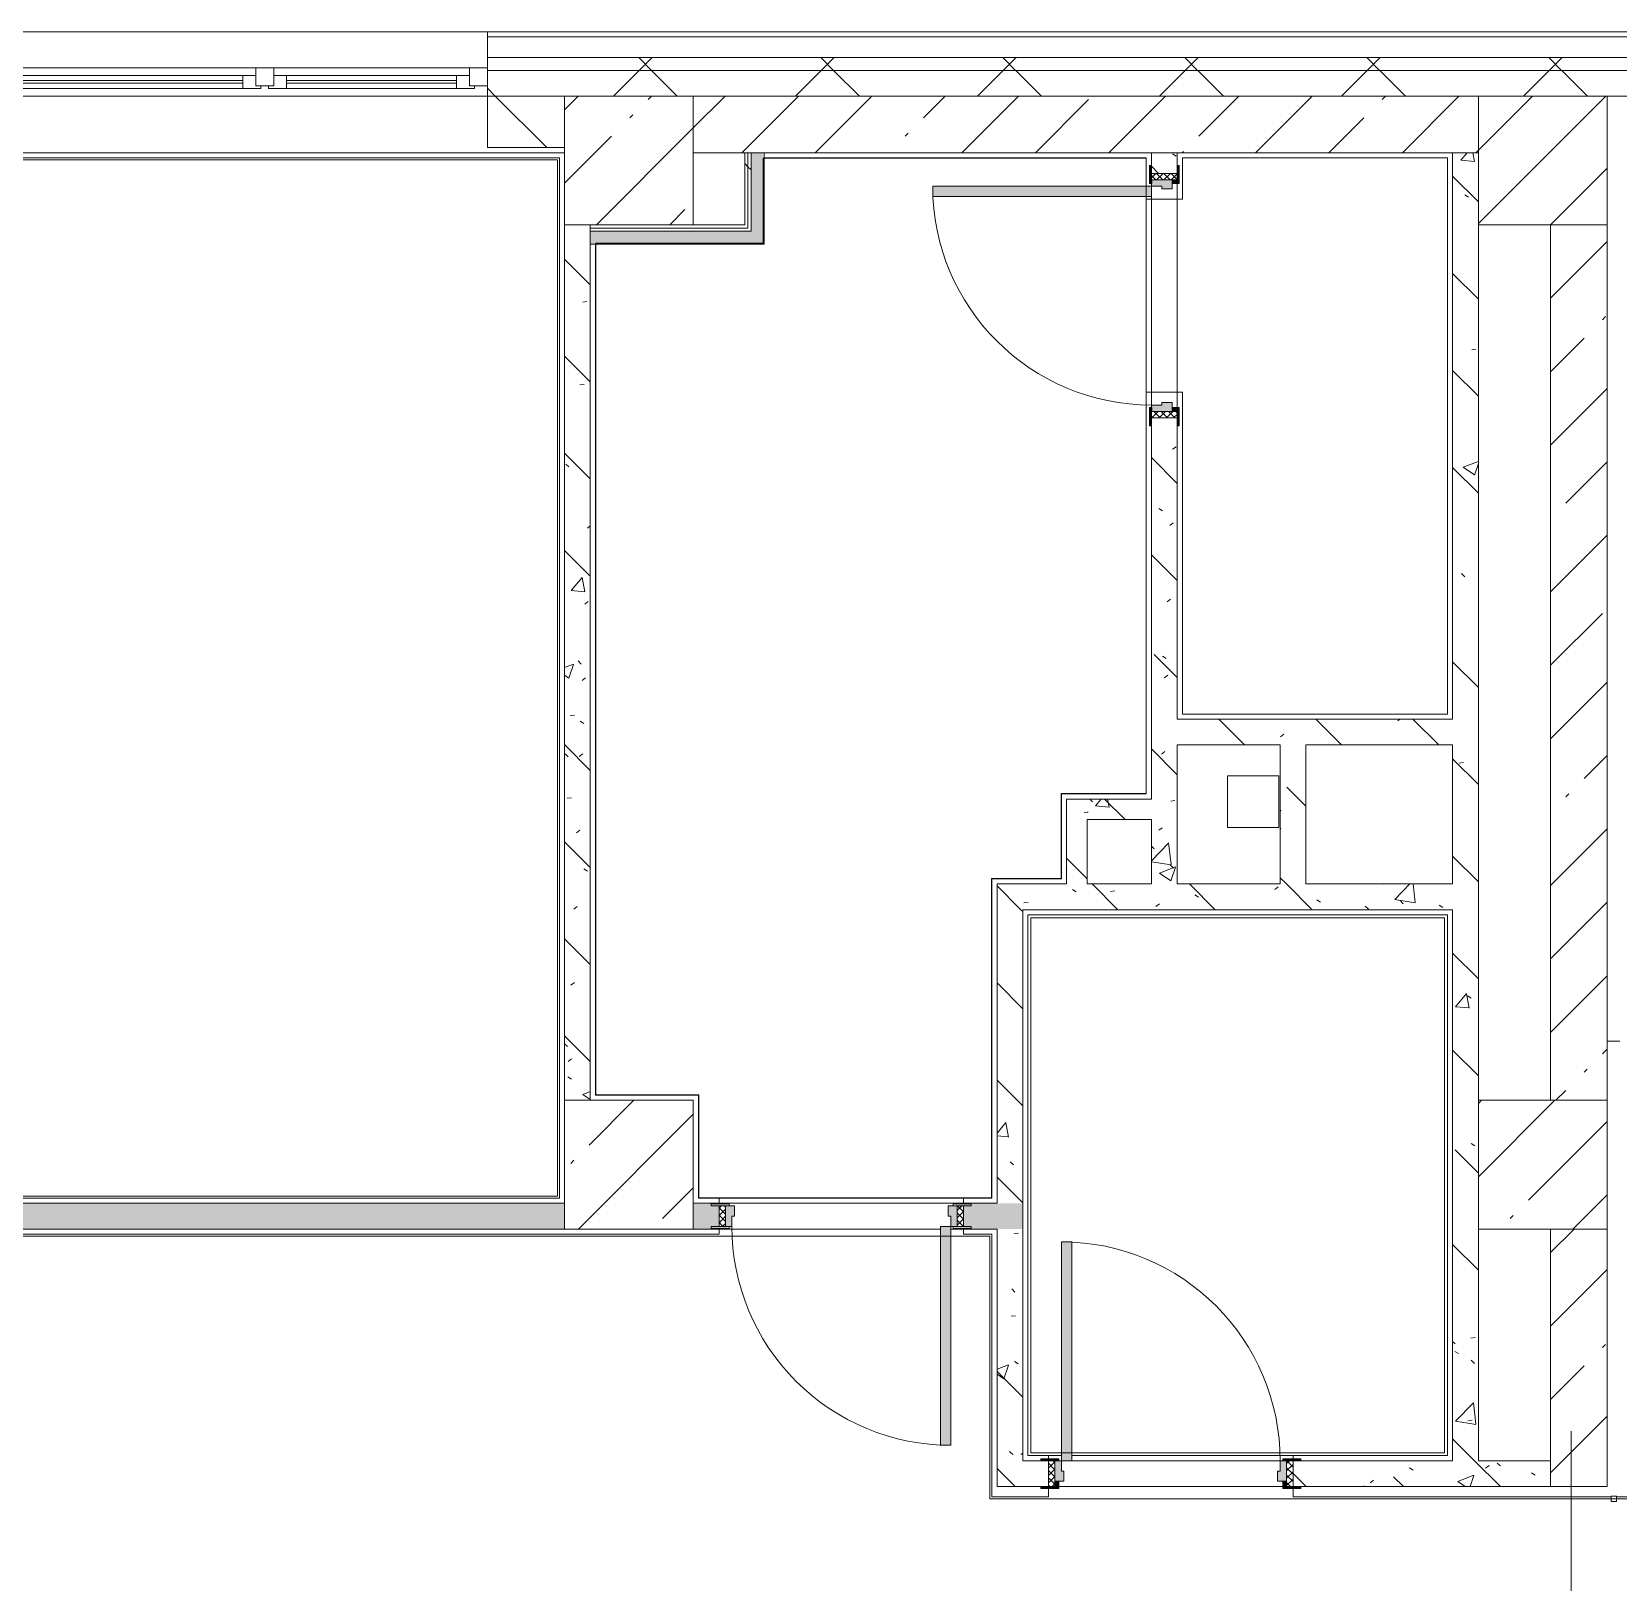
# Model space of a CAD drawing. Header units: millimetres. Extents: x -4029 to 232974, y -8553 to 104777.
# Drawn here: x 149666 to 155830, y 21328 to 27350 of the extents above; entities that cross this region are included whole.
import ezdxf

# ---------------------------------------------------------------- set-up
doc = ezdxf.new("R2010")
doc.units = ezdxf.units.MM
for name, color, linetype, lineweight in [('A-AREA-BNDY-1', 7, 'Continuous', 5), ('A-GLAZ-1', 7, 'Continuous', 5), ('A-WALL', 7, 'Continuous', 9), ('A-WALL-4', 7, 'Continuous', 5), ('I-WALL-6', 7, 'Continuous', 5), ('S-COLS-2', 7, 'Continuous', 5), ('Оси', 7, 'Continuous', 9)]:
    doc.layers.add(name, color=color, linetype=linetype, lineweight=lineweight)
for name, color, linetype, lineweight, true_color in [('A-DOOR-3', 7, 'Continuous', 5, 0xaaaaaa), ('A-DOOR-4', 7, 'Continuous', 5, 0xe2e2e2), ('A-DOOR-FRAM-3', 7, 'Continuous', 5, 0xe2e2e2), ('A-DOOR-FRAM-4', 7, 'Continuous', 5, 0xaaaaaa), ('A-FLOR-2', 7, 'Continuous', 5, 0xaaaaaa), ('I-WALL-4', 7, 'Continuous', 5, 0xe7e7e7), ('I-WALL-8', 7, 'Continuous', 5, 0x787878)]:
    doc.layers.add(name, color=color, linetype=linetype, lineweight=lineweight, true_color=true_color)
pattern_1 = [(45, (71086.4, 0), (-285.1231, 285.1231), []), (45, (71371.53, 0), (-285.1231, 285.1231), [504.031, -100.806, 16.764, -84.042])]
pattern_2 = [(135, (1826.41, 114.685), (-14.14214, -14.14214), []), (225, (1826.41, 114.685), (14.14214, -14.14214), [])]
pattern_3 = [(45, (-296.384, 114.685), (-14.1421, 14.1421), []), (135, (-296.384, 114.685), (-14.1421, -14.1421), [])]
pattern_4 = [(135, (71086.4, 0), (-377.1708, -377.1708), [533.4, -88.9, 17.78, -88.9]), (135, (71086.4, 376.94), (-377.1708, -377.1708), []), (50, (71086.4, 0), (637.6445, -55.7866), [66.675, -733.425]), (355, (71086.4, 0), (-123.3494, 668.699), [53.34, -586.74]), (100.451, (71139.54, -4.65), (514.299, 612.908), [56.665, -623.315]), (46.184, (71086.4, 177.8), (948.7764, -147.15), [100.012, -1100.137]), (96.636, (71165.5, 165.5), (830.909, 865.997), [84.998, -934.973]), (351.184, (71086.4, 177.8), (830.918, 865.988), [80.01, -880.11]), (21, (71175.3, 133.35), (530.6506, -357.9283), [66.675, -733.425]), (326, (71175.3, 133.35), (216.308, 644.6585), [53.34, -586.74]), (71.451, (71219.5, 103.5), (746.9596, 286.7243), [56.665, -623.315]), (37.5, (71086.4, 0), (10.81053, 295.9426), [16.764, -562.864, 16.764, -578.866, -588.962]), (37.5, (71086.4, 0), (10.81053, 295.9426), [-1175.258, 16.764, -572.198]), (7.5, (71086.4, 0), (233.8692, 350.6318), [16.764, -322.834, 16.764, -549.529, -224.472]), (7.5, (71086.4, 0), (233.8692, 350.6318), [-905.891, 16.764, -207.708]), (327.5, (70888.16, 0), (474.5678, -20.0513), [16.764, -205.486, 16.764, -676.656, -920.115]), (327.5, (70888.16, 0), (474.5678, -20.0513), [-915.67, 16.764, -903.351]), (317.5, (70799.26, 0), (518.4522, 88.9934), [16.764, -272.161, 16.764, -443.738, -653.415]), (317.5, (70799.26, 0), (518.4522, 88.9934), [-749.427, 16.764, -636.651])]
pattern_5 = [(45, (71086.4, 0), (-353.5534, 353.5534), []), (135, (71086.4, 0), (-353.5534, -353.5534), [])]
pattern_6 = [(45, (71086.4, 0), (-530.33, 530.33), []), (135, (71086.4, 0), (-530.33, -530.33), [])]

# ---------------------------------------------------------------- blocks, each defined once
blk = doc.blocks.new('BSC_Колонна _Прямоугольная - 500х500-23287078-1_2_1_птичка')
at = {"layer": 'S-COLS-2'}
h = blk.add_hatch(dxfattribs=at)
h.set_pattern_fill('FP_137', color=256, style=0, pattern_type=2)
h.set_pattern_definition([(45, (-84450, -22950), (-285.1231, 285.1231), []), (45, (-84164.88, -22950), (-285.1231, 285.1231), [504.031, -100.806, 16.764, -84.042])])
h.paths.add_polyline_path([(-250, -250), (250, -250), (250, 250), (-250, 250), (-250, 49.6)])
for p, q in [((250, 250), (-250, 250)), ((-250, 250), (-250, -250)), ((250, -250), (250, 250)), ((-250, -250), (250, -250))]:
    blk.add_line(p, q, dxfattribs=at)
blk = doc.blocks.new('110_Дверь_СКБ_1Ст_Внутренняя1 - Д-9_ ДОО_Дв_950x2100h_Цеха_ ПУИ_ Помещение персонала_ Моечные_ Тамбур-18976848-1_2_1_птичка')
at = {"layer": 'A-DOOR-3'}
h = blk.add_hatch(dxfattribs=at)
h.set_pattern_fill('FP_149', color=256, style=0, pattern_type=2)
h.set_pattern_definition(pattern_2)
h.paths.add_polyline_path([(462.5, 40), (462.5, -40), (487.5, -40), (487.5, 40)])
at = {"layer": 'A-DOOR-4'}
h = blk.add_hatch(color=256, dxfattribs=at)
h.paths.add_polyline_path([(517.5, 48), (447.5, 48), (462.5, 40), (517.5, 41.1)])
h.paths.add_polyline_path([(-437.5, 48), (-492.5, 48), (-492.5, 40), (-437.5, 40), (-422.5, 48)])
h = blk.add_hatch(color=256, dxfattribs=at)
h.paths.add_polyline_path([(437.5, 40), (437.5, 0), (427.5, 0), (427.5, -40), (462.5, -40), (462.5, 40), (447.5, 40)])
h.paths.add_polyline_path([(-422.5, 40), (-437.5, 40), (-437.5, -40), (-402.5, -40), (-402.5, 0), (-412.5, 0), (-412.5, 40)])
h = blk.add_hatch(color=256, dxfattribs=at)
h.paths.add_polyline_path([(462.5, -40), (447.5, -48), (517.5, -48), (512.3, -40), (487.5, -40)])
h.paths.add_polyline_path([(-437.5, -40), (-492.5, -40), (-492.5, -48), (-422.5, -48)])
at = {"layer": 'A-DOOR-FRAM-3'}
blk.add_hatch(color=256, dxfattribs=at).paths.add_polyline_path([(-372.5, 890), (-412.5, 890), (-412.5, 40), (-372.5, 40), (-372.5, 789.6)])
at = {"layer": 'A-DOOR-FRAM-4'}
h = blk.add_hatch(dxfattribs=at)
h.set_pattern_fill('FP_150', color=256, style=0, pattern_type=2)
h.set_pattern_definition(pattern_3)
h.paths.add_polyline_path([(-462.5, 40), (-462.5, -40), (-437.5, -40), (-437.5, 40)])
at = {"layer": 'A-DOOR-3'}
for p, q in [((-412.5, 890), (-412.5, 40)), ((-372.5, 890), (-412.5, 890)), ((-372.5, 40), (-372.5, 890)), ((-422.5, 48), (-492.5, 48)), ((-492.5, 48), (-492.5, 40)), ((-492.5, 40), (-437.5, 40)), ((-437.5, 40), (-422.5, 40)), ((-422.5, 40), (-422.5, 48)), ((-412.5, 40), (-372.5, 40)), ((517.5, 48), (447.5, 48)), ((447.5, 48), (447.5, 40)), ((447.5, 40), (462.5, 40)), ((462.5, 40), (517.5, 40)), ((517.5, 40), (517.5, 48)), ((-492.5, -40), (-492.5, -48)), ((-437.5, -40), (-492.5, -40)), ((-492.5, -48), (-422.5, -48)), ((-422.5, -40), (-437.5, -40)), ((-422.5, -48), (-422.5, -40)), ((462.5, -40), (447.5, -40)), ((447.5, -40), (447.5, -48)), ((447.5, -48), (517.5, -48)), ((517.5, -40), (462.5, -40)), ((517.5, -48), (517.5, -40))]:
    blk.add_line(p, q, dxfattribs=at)
blk.add_arc((-412.5, 40), 850, 360, 90, dxfattribs=at)
at = {"layer": 'A-DOOR-FRAM-4'}
for p, q in [((-437.5, 40), (-462.5, 40)), ((-462.5, 40), (-462.5, -40)), ((-412.5, 40), (-437.5, 40)), ((-437.5, 40), (-437.5, -40)), ((-437.5, -40), (-437.5, 40)), ((-412.5, 0), (-412.5, 40)), ((-402.5, 0), (-412.5, 0)), ((-402.5, -40), (-402.5, 0)), ((437.5, 0), (427.5, 0)), ((427.5, 0), (427.5, -40)), ((437.5, 40), (437.5, 0)), ((462.5, 40), (437.5, 40)), ((462.5, -40), (462.5, 40)), ((487.5, 40), (462.5, 40)), ((462.5, 40), (462.5, -40)), ((487.5, -40), (487.5, 40)), ((-462.5, -40), (-437.5, -40)), ((-437.5, -40), (-402.5, -40)), ((427.5, -40), (462.5, -40)), ((462.5, -40), (487.5, -40))]:
    blk.add_line(p, q, dxfattribs=at)
blk = doc.blocks.new('110_Дверь_СКБ_1Ст_Внутренняя1 - Д-7_п__950x2100h_Туалет-32105350-1_2_1_птичка')
at = {"layer": 'A-DOOR-3'}
h = blk.add_hatch(dxfattribs=at)
h.set_pattern_fill('FP_149', color=256, style=0, pattern_type=2)
h.set_pattern_definition(pattern_2)
h.paths.add_polyline_path([(463.3, -50), (487.5, -50), (487.5, 50), (462.5, 50), (462.5, -50)])
at = {"layer": 'A-DOOR-4'}
h = blk.add_hatch(color=256, dxfattribs=at)
h.paths.add_polyline_path([(451.3, -30), (462.5, -30), (462.5, 50), (437.5, 50), (437.5, 10), (427.5, 10), (427.5, -30), (437.5, -30)])
h.paths.add_polyline_path([(-437.5, -30), (-402.5, -30), (-402.5, 10), (-412.5, 10), (-412.5, 50), (-437.5, 50)])
at = {"layer": 'A-DOOR-FRAM-3'}
for points in [[(-372.5, 50), (-372.5, 900), (-412.5, 900), (-412.5, 50)], [(-437.5, 50), (-422.5, 50), (-422.5, 58), (-492.5, 58), (-492.5, 50), (-462.5, 50)], [(517.5, 50), (517.5, 58), (447.5, 58), (447.5, 50), (492.2, 50)], [(-492.5, -58), (-422.5, -58), (-422.5, -50), (-492.5, -50)], [(-437.5, -50), (-422.5, -50), (-422.5, -30), (-437.5, -30)], [(462.5, -50), (462.5, -30), (447.5, -30), (447.5, -50)], [(488.6, -58), (517.5, -58), (517.5, -50), (447.5, -50), (447.5, -58), (487.5, -58)]]:
    blk.add_hatch(color=256, dxfattribs=at).paths.add_polyline_path(points)
at = {"layer": 'A-DOOR-FRAM-4'}
h = blk.add_hatch(dxfattribs=at)
h.set_pattern_fill('FP_150', color=256, style=0, pattern_type=2)
h.set_pattern_definition(pattern_3)
h.paths.add_polyline_path([(-437.5, -50), (-437.5, 50), (-462.5, 50), (-462.5, -50)])
at = {"layer": 'A-DOOR-3'}
for p, q in [((-412.5, 900), (-412.5, 50)), ((-372.5, 900), (-412.5, 900)), ((-372.5, 50), (-372.5, 900)), ((-412.5, 50), (-372.5, 50))]:
    blk.add_line(p, q, dxfattribs=at)
blk.add_arc((-412.5, 50), 850, 360, 90, dxfattribs=at)
at = {"layer": 'A-DOOR-FRAM-4'}
for p, q in [((-422.5, 58), (-492.5, 58)), ((-492.5, 58), (-492.5, 50)), ((-492.5, 50), (-422.5, 50)), ((-437.5, 50), (-462.5, 50)), ((-462.5, 50), (-462.5, -50)), ((-412.5, 50), (-437.5, 50)), ((-437.5, 50), (-437.5, -30)), ((-437.5, -50), (-437.5, 50)), ((-422.5, 50), (-437.5, 50)), ((-437.5, 50), (-437.5, 49)), ((-437.5, 49), (-422.5, 49)), ((-422.5, 50), (-422.5, 58)), ((-422.5, 49), (-422.5, 50)), ((-412.5, 10), (-412.5, 50)), ((-402.5, 10), (-412.5, 10)), ((-402.5, -30), (-402.5, 10)), ((437.5, 10), (427.5, 10)), ((427.5, 10), (427.5, -30)), ((437.5, 50), (437.5, 10)), ((462.5, 50), (437.5, 50)), ((517.5, 58), (447.5, 58)), ((447.5, 58), (447.5, 50)), ((462.5, 50), (447.5, 50)), ((447.5, 50), (447.5, 49)), ((447.5, 50), (517.5, 50)), ((447.5, 49), (462.5, 49)), ((462.5, -30), (462.5, 50)), ((487.5, 50), (462.5, 50)), ((462.5, 50), (462.5, -50)), ((462.5, 49), (462.5, 50)), ((487.5, -50), (487.5, 50)), ((517.5, 50), (517.5, 58)), ((-422.5, -50), (-492.5, -50)), ((-492.5, -50), (-492.5, -58)), ((-492.5, -58), (-422.5, -58)), ((-462.5, -50), (-437.5, -50)), ((-437.5, -30), (-402.5, -30)), ((-422.5, -30), (-437.5, -30)), ((-437.5, -30), (-437.5, -50)), ((-437.5, -50), (-422.5, -50)), ((-422.5, -50), (-422.5, -30)), ((-422.5, -58), (-422.5, -50)), ((427.5, -30), (462.5, -30)), ((462.5, -30), (447.5, -30)), ((447.5, -30), (447.5, -50)), ((447.5, -50), (462.5, -50)), ((517.5, -50), (447.5, -50)), ((447.5, -50), (447.5, -58)), ((447.5, -58), (517.5, -58)), ((462.5, -50), (462.5, -30)), ((462.5, -50), (487.5, -50)), ((517.5, -58), (517.5, -50))]:
    blk.add_line(p, q, dxfattribs=at)
blk = doc.blocks.new('110_Дверь_СКБ_1Ст_Внутренняя1 - Д-7_л__950x2100h_Туалет-32089464-1_2_1_птичка')
at = {"layer": 'A-DOOR-3'}
h = blk.add_hatch(dxfattribs=at)
h.set_pattern_fill('FP_149', color=256, style=0, pattern_type=2)
h.set_pattern_definition(pattern_2)
h.paths.add_polyline_path([(462.5, 16.5), (462.5, -50), (487.5, -50), (487.5, 50), (462.5, 50)])
at = {"layer": 'A-DOOR-4'}
h = blk.add_hatch(color=256, dxfattribs=at)
h.paths.add_polyline_path([(-437.5, 50), (-437.5, -30), (-402.5, -30), (-402.5, 10), (-412.5, 10), (-412.5, 50)])
h.paths.add_polyline_path([(427.5, -30), (462.5, -30), (462.5, 50), (437.5, 50), (437.5, 10), (427.5, 10), (427.5, -6)])
at = {"layer": 'A-DOOR-FRAM-3'}
for points in [[(397.5, 70), (397.5, 50), (437.5, 50), (437.5, 900), (397.5, 900), (397.5, 90)], [(-492.5, 50), (-422.5, 50), (-422.5, 58), (-492.5, 58)], [(447.5, 58), (447.5, 50), (517.5, 50), (517.5, 58), (462.5, 58)], [(-492.5, -50), (-492.5, -58), (-422.5, -58), (-422.5, -50), (-462.5, -50)], [(-437.5, -50), (-422.5, -50), (-422.5, -30), (-437.5, -30)], [(447.5, -50), (462.5, -50), (462.5, -30), (447.5, -30)], [(447.5, -58), (517.5, -58), (517.5, -50), (447.5, -50)]]:
    blk.add_hatch(color=256, dxfattribs=at).paths.add_polyline_path(points)
at = {"layer": 'A-DOOR-FRAM-4'}
h = blk.add_hatch(dxfattribs=at)
h.set_pattern_fill('FP_150', color=256, style=0, pattern_type=2)
h.set_pattern_definition(pattern_3)
h.paths.add_polyline_path([(-462.5, -50), (-437.5, -50), (-437.5, 50), (-462.5, 50), (-462.5, 16.5)])
at = {"layer": 'A-DOOR-3'}
for p, q in [((437.5, 900), (397.5, 900)), ((397.5, 900), (397.5, 50)), ((437.5, 50), (437.5, 900)), ((397.5, 50), (437.5, 50))]:
    blk.add_line(p, q, dxfattribs=at)
blk.add_arc((437.5, 50), 850, 90, 180, dxfattribs=at)
at = {"layer": 'A-DOOR-FRAM-4'}
for p, q in [((-422.5, 58), (-492.5, 58)), ((-492.5, 58), (-492.5, 50)), ((-492.5, 50), (-422.5, 50)), ((-437.5, 50), (-462.5, 50)), ((-462.5, 50), (-462.5, -50)), ((-412.5, 50), (-437.5, 50)), ((-437.5, 50), (-437.5, -30)), ((-437.5, -50), (-437.5, 50)), ((-422.5, 50), (-437.5, 50)), ((-437.5, 50), (-437.5, 49)), ((-437.5, 49), (-422.5, 49)), ((-422.5, 50), (-422.5, 58)), ((-422.5, 49), (-422.5, 50)), ((-412.5, 10), (-412.5, 50)), ((-402.5, 10), (-412.5, 10)), ((-402.5, -30), (-402.5, 10)), ((437.5, 10), (427.5, 10)), ((427.5, 10), (427.5, -30)), ((437.5, 50), (437.5, 10)), ((462.5, 50), (437.5, 50)), ((517.5, 58), (447.5, 58)), ((447.5, 58), (447.5, 50)), ((462.5, 50), (447.5, 50)), ((447.5, 50), (447.5, 49)), ((447.5, 50), (517.5, 50)), ((447.5, 49), (462.5, 49)), ((462.5, -30), (462.5, 50)), ((487.5, 50), (462.5, 50)), ((462.5, 50), (462.5, -50)), ((462.5, 49), (462.5, 50)), ((487.5, -50), (487.5, 50)), ((517.5, 50), (517.5, 58)), ((-422.5, -50), (-492.5, -50)), ((-492.5, -50), (-492.5, -58)), ((-492.5, -58), (-422.5, -58)), ((-462.5, -50), (-437.5, -50)), ((-437.5, -30), (-402.5, -30)), ((-422.5, -30), (-437.5, -30)), ((-437.5, -30), (-437.5, -50)), ((-437.5, -50), (-422.5, -50)), ((-422.5, -50), (-422.5, -30)), ((-422.5, -58), (-422.5, -50)), ((427.5, -30), (462.5, -30)), ((462.5, -30), (447.5, -30)), ((447.5, -30), (447.5, -50)), ((447.5, -50), (462.5, -50)), ((517.5, -50), (447.5, -50)), ((447.5, -50), (447.5, -58)), ((447.5, -58), (517.5, -58)), ((462.5, -50), (462.5, -30)), ((462.5, -50), (487.5, -50)), ((517.5, -58), (517.5, -50))]:
    blk.add_line(p, q, dxfattribs=at)
blk = doc.blocks.new('120_Окно_СКБ_2Ст - 120_Окно_СКБ_2Ст 3100х2500 _мал_створка слева_ 2-19089248-1_2_1_птичка')
at = {"layer": 'A-GLAZ-1'}
for p, q in [((-1550, -75), (-1550, -5)), ((-1550, -5), (-1480, -5)), ((1550, -5), (-1550, -5)), ((-1480, -5), (-1480, -75)), ((650, -35), (-1480, -35)), ((-1480, -35), (-1480, -75)), ((-1430, -85), (-1430, -35)), ((-1430, -55), (600, -55)), ((600, -85), (600, -35)), ((650, -75), (650, -5)), ((650, -5), (720, -5)), ((650, -75), (650, -35)), ((720, -5), (720, -75)), ((1480, -35), (720, -35)), ((720, -35), (720, -75)), ((770, -85), (770, -35)), ((770, -55), (1430, -55)), ((1430, -85), (1430, -35)), ((1480, -75), (1480, -5)), ((1480, -5), (1550, -5)), ((1480, -75), (1480, -35)), ((1550, -5), (1550, -75)), ((-1480, -75), (-1550, -75)), ((-1550, -75), (-1500, -75)), ((-1480, -75), (-1500, -75)), ((-1500, -75), (-1500, -85)), ((-1500, -85), (670, -85)), ((670, -85), (-1500, -85)), ((600, -65), (-1430, -65)), ((720, -75), (650, -75)), ((670, -75), (650, -75)), ((670, -75), (700, -75)), ((670, -85), (670, -75)), ((720, -75), (700, -75)), ((700, -75), (700, -85)), ((700, -85), (1500, -85)), ((1500, -85), (700, -85)), ((1430, -65), (770, -65)), ((1550, -75), (1480, -75)), ((1500, -75), (1480, -75)), ((1500, -75), (1550, -75)), ((1500, -85), (1500, -75))]:
    blk.add_line(p, q, dxfattribs=at)
blk = doc.blocks.new('BSC_Колонна _Прямоугольная - 500х500-V157-1_2_1_птичка')
at = {"layer": 'S-COLS-2'}
h = blk.add_hatch(dxfattribs=at)
h.set_pattern_fill('FP_196', color=256, style=0, pattern_type=2)
h.set_pattern_definition([(45, (-80900, -22950), (-285.1231, 285.1231), []), (45, (-80614.88, -22950), (-285.1231, 285.1231), [504.031, -100.806, 16.764, -84.042])])
h.paths.add_polyline_path([(-34, -250), (250, -250), (250, 250), (-250, 250), (-250, -250)])
for p, q in [((250, 250), (-250, 250)), ((-250, 250), (-250, -250)), ((250, -250), (250, 250)), ((-250, -250), (250, -250))]:
    blk.add_line(p, q, dxfattribs=at)

msp = doc.modelspace()

# ---------------------------------------------------------------- hatches: boundary and pattern name
at = {"layer": 'A-WALL-4'}
h = msp.add_hatch(dxfattribs=at)
h.set_pattern_fill('FP_135', color=256, style=0, pattern_type=2)
h.set_pattern_definition(pattern_5)
h.paths.add_polyline_path([(147757.3533, 27199.9999), (148336.4063, 27199.9999), (148336.4063, 27249.9999), (147436.4063, 27249.9999), (147436.4063, 27199.9999)])
h.paths.add_polyline_path([(155098.6589, 27199.9999), (156056.4062, 27199.9999), (156056.4062, 27249.9999), (151436.4063, 27249.9999), (151436.4063, 27199.9999), (154049.901, 27199.9999)])
h.paths.add_polyline_path([(144611.0795, 27199.9999), (145336.4063, 27199.9999), (145336.4063, 27249.9999), (143996.4063, 27249.9999), (143996.4063, 27199.9999)])
h.paths.add_polyline_path([(141464.8057, 27199.9999), (141896.4063, 27199.9999), (141896.4063, 27249.9999), (139296.4063, 27249.9999), (139296.4063, 27199.9999), (141396.4063, 27199.9999)])
h.paths.add_polyline_path([(131846.4063, 27199.9999), (132146.4063, 27199.9999), (132146.4063, 27249.9999), (131091.4063, 27249.9999), (131091.4063, 27199.9999)])
h.paths.add_polyline_path([(137246.4063, 27199.9999), (138196.4063, 27199.9999), (138196.4063, 27249.9999), (137246.4063, 27249.9999), (137246.4063, 27209.9999)])
h.paths.add_polyline_path([(128791.4063, 27199.9999), (128791.4063, 27249.9999), (127946.4063, 27249.9999), (127946.4063, 27199.9999), (128636.4062, 27199.9999)])
h.paths.add_polyline_path([(125246.4063, 27199.9999), (125846.4063, 27199.9999), (125846.4063, 27249.9999), (124946.4063, 27249.9999), (124946.4063, 27199.9999)])
h.paths.add_polyline_path([(122587.1628, 27199.9999), (122846.4063, 27199.9999), (122846.4063, 27249.9999), (121946.4063, 27249.9999), (121946.4063, 27199.9999)])
h.paths.add_polyline_path([(119846.4063, 27199.9999), (119846.4063, 27249.9999), (118746.4063, 27249.9999), (118746.4063, 27199.9999), (119440.889, 27199.9999)])
h.paths.add_polyline_path([(114197.0993, 27199.9999), (115646.4063, 27199.9999), (115646.4063, 27249.9999), (113246.4062, 27249.9999), (113246.4063, 27199.9999), (113866.4063, 27199.9999)])
h = msp.add_hatch(dxfattribs=at)
h.set_pattern_fill('FP_135', color=256, style=0, pattern_type=2)
h.set_pattern_definition(pattern_5)
h.paths.add_polyline_path([(113846.4063, 27100), (115646.4063, 27100), (115646.4063, 27199.9999), (113246.4063, 27199.9999), (113246.4063, 27100)])
h.paths.add_polyline_path([(122587.1628, 27100), (122846.4063, 27100), (122846.4063, 27199.9999), (121946.4063, 27199.9999), (121946.4063, 27100), (122486.4062, 27100)])
h.paths.add_polyline_path([(155186.4062, 27100), (156056.4062, 27100), (156051.8191, 27199.9999), (151436.4063, 27198.1288), (151436.4063, 27100), (155098.6589, 27100)])
h.paths.add_polyline_path([(124946.4063, 27100), (125846.4063, 27100), (125846.4063, 27199.9999), (124946.4063, 27199.9999), (124946.4063, 27139.9999)])
h.paths.add_polyline_path([(127946.4063, 27100), (128791.4063, 27100), (128791.4063, 27199.9999), (127946.4063, 27199.9999), (127946.4063, 27139.9999)])
h.paths.add_polyline_path([(131091.4063, 27100), (132146.4063, 27100), (132146.4063, 27199.9999), (131091.4063, 27199.9999), (131091.4063, 27139.9999)])
h.paths.add_polyline_path([(119846.4025, 27100), (119846.4063, 27199.9999), (118746.4063, 27199.9999), (118746.4063, 27100), (119440.889, 27100)])
h.paths.add_polyline_path([(137246.4063, 27100), (138164.4063, 27101.9999), (138164.4063, 27109.9999), (138196.4063, 27109.9999), (138196.4063, 27199.9999), (137246.4063, 27199.9999), (137246.4063, 27139.9999)])
h.paths.add_polyline_path([(147836.4063, 27100), (148336.4063, 27100), (148336.4063, 27199.9999), (147436.4063, 27199.9999), (147436.4063, 27100), (147757.3533, 27100)])
h.paths.add_polyline_path([(139296.4063, 27100), (141896.4063, 27100), (141896.4063, 27199.9999), (139296.4063, 27199.9999), (139296.4063, 27109.9999), (139328.4063, 27109.9999), (139328.4063, 27101.9999), (139296.4063, 27101.9999)])
h.paths.add_polyline_path([(144626.4054, 27100), (145336.4063, 27100), (145336.4063, 27199.9999), (143996.4063, 27199.9999), (143996.4063, 27100), (144611.0795, 27100)])
h = msp.add_hatch(dxfattribs=at)
h.set_pattern_fill('FP_117', color=256, style=0, pattern_type=2)
h.set_pattern_definition([(135, (71086.4, 0), (-176.7767, -176.7767), [])])
h.paths.add_polyline_path([(114197.0993, 26899.9999), (115646.4063, 26899.9999), (115646.4063, 27099.9998), (113846.4063, 27099.9998), (113846.4063, 26899.9999), (113866.4063, 26899.9999)])
h.paths.add_polyline_path([(122587.1628, 26899.9999), (122846.4063, 26899.9999), (122846.4063, 27099.9998), (121946.4063, 27099.9998), (121946.4063, 26899.9999), (122486.4061, 26899.9999)])
h.paths.add_polyline_path([(124946.4063, 26899.9999), (125246.4062, 26899.9999), (125246.4063, 27099.9998), (124946.4063, 27099.9998), (124946.4063, 26969.3829)])
h.paths.add_polyline_path([(151736.4063, 26899.9999), (151736.4049, 27099.9998), (151436.4063, 27099.9998), (151436.4063, 26899.9999)])
h.paths.add_polyline_path([(147836.4063, 26899.9999), (147836.406, 27099.9998), (147436.4063, 27099.9998), (147436.4063, 26899.9999), (147757.3533, 26899.9999)])
h.paths.add_polyline_path([(127946.4063, 26899.9999), (128791.4063, 26899.9999), (128791.4063, 27099.9998), (127946.4063, 27099.9998)])
h.paths.add_polyline_path([(131246.4063, 26899.9999), (131246.4063, 27099.9998), (131091.4063, 27099.9998), (131091.4063, 26899.9999)])
h.paths.add_polyline_path([(131846.4063, 26899.9999), (132146.4063, 26899.9999), (132146.4063, 27099.9998), (131846.4063, 27099.9998), (131846.4063, 26953.8702)])
h.paths.add_polyline_path([(145336.4063, 26899.9999), (145336.4063, 27099.9998), (145126.4063, 27099.9998), (145126.4063, 26899.9999)])
h.paths.add_polyline_path([(144626.4063, 26899.9999), (144626.4063, 27099.9998), (143996.4063, 27099.9998), (143996.4063, 26899.9999), (144611.0795, 26899.9999)])
h.paths.add_polyline_path([(139496.4062, 26899.9999), (141396.4063, 26899.9999), (141396.4063, 27099.9998), (139292.4063, 27099.9998), (139296.4063, 26899.9999), (139478.2245, 26899.9999)])
h.paths.add_polyline_path([(138146.4063, 26899.9999), (138146.4063, 27099.9998), (137846.4066, 27099.9998), (137846.4063, 26899.9999)])
h.paths.add_polyline_path([(118746.4063, 26899.9999), (119246.4063, 26899.9999), (119246.405, 27099.9998), (118746.4063, 27099.9998), (118746.4063, 27079.5538)])
at = {"layer": 'I-WALL-4'}
for points in [[(152482.0137, 26574.9999), (152511.4063, 26574.9999), (152506.4063, 26879.9999), (152461.4063, 26879.9999), (152461.4063, 26574.9999)], [(151952.3851, 26524.9999), (152511.4063, 26529.9999), (152506.4063, 26574.9999), (151836.4063, 26574.9999), (151836.4063, 26524.9999), (151859.5237, 26524.9999)]]:
    msp.add_hatch(color=256, dxfattribs=at).paths.add_polyline_path(points)
at = {"layer": 'I-WALL-6'}
h = msp.add_hatch(dxfattribs=at)
h.set_pattern_fill('FP_116', color=256, style=0, pattern_type=2)
h.set_pattern_definition(pattern_1)
h.paths.add_polyline_path([(155098.6589, 26879.9999), (155286.4062, 26879.9999), (155286.4062, 27099.9999), (152236.4063, 27099.9999), (152236.4063, 26879.9999), (154136.4063, 26879.9999)])
h = msp.add_hatch(dxfattribs=at)
h.set_pattern_fill('FP_213', color=256, style=0, pattern_type=2)
h.set_pattern_definition(pattern_6)
h.paths.add_polyline_path([(152448.9063, 26599.9999), (152448.9063, 26879.9999), (152436.4063, 26879.9999), (152436.4063, 26599.9999)])
h = msp.add_hatch(dxfattribs=at)
h.set_pattern_fill('FP_213', color=256, style=0, pattern_type=2)
h.set_pattern_definition(pattern_6)
h.paths.add_polyline_path([(152459.1741, 26587.4999), (152461.4063, 26587.4999), (152461.4063, 26879.9999), (152448.9063, 26879.9999), (152448.9063, 26587.4999)])
h = msp.add_hatch(dxfattribs=at)
h.set_pattern_fill('FP_116', color=256, style=0, pattern_type=2)
h.set_pattern_definition(pattern_1)
h.paths.add_polyline_path([(155623.0379, 23200.0001), (155786.4063, 23200.0001), (155786.4063, 26599.9999), (155566.4063, 26599.9999), (155566.4063, 23200.0001), (155575.2492, 23200.0001)])
h = msp.add_hatch(dxfattribs=at)
h.set_pattern_fill('FP_116', color=256, style=0, pattern_type=2)
h.set_pattern_definition(pattern_1)
h.paths.add_polyline_path([(155632.9206, 21699.9999), (155786.4063, 21699.9999), (155786.4063, 22700.0001), (155566.4063, 22700.0001), (155566.4063, 21699.9999), (155623.0379, 21699.9999)])
at = {"layer": 'I-WALL-8'}
h = msp.add_hatch(dxfattribs=at)
h.set_pattern_fill('FP_142', color=256, style=0, pattern_type=2)
h.set_pattern_definition(pattern_4)
h.paths.add_polyline_path([(154016.4063, 23939.9999), (154116.4063, 23939.9999), (154116.4063, 25849.9999), (154016.4063, 25849.9999), (154016.4063, 24039.9999)])
h.paths.add_polyline_path([(154049.901, 26799.9999), (154116.4063, 26799.9999), (154116.4063, 26879.9999), (154016.4063, 26879.9999), (154016.4063, 26799.9999)])
h = msp.add_hatch(dxfattribs=at)
h.set_pattern_fill('FP_142', color=256, style=0, pattern_type=2)
h.set_pattern_definition(pattern_4)
h.paths.add_polyline_path([(155286.4062, 21799.9999), (155286.4062, 26879.9999), (155186.4062, 26879.9999), (155186.4062, 21799.9999)])
h = msp.add_hatch(dxfattribs=at)
h.set_pattern_fill('FP_142', color=256, style=0, pattern_type=2)
h.set_pattern_definition(pattern_4)
h.paths.add_polyline_path([(151736.4063, 23199.9999), (151836.4063, 23199.9999), (151836.4063, 26599.9999), (151736.4063, 26599.9999), (151736.4063, 23219.9999)])
h = msp.add_hatch(dxfattribs=at)
h.set_pattern_fill('FP_142', color=256, style=0, pattern_type=2)
h.set_pattern_definition(pattern_4)
h.paths.add_polyline_path([(154388.5433, 24579.9997), (155186.4062, 24579.9997), (155186.4062, 24679.9997), (154116.4063, 24679.9997), (154116.4063, 24579.9997), (154378.574, 24579.9997)])
h = msp.add_hatch(dxfattribs=at)
h.set_pattern_fill('FP_142', color=256, style=0, pattern_type=2)
h.set_pattern_definition(pattern_4)
h.paths.add_polyline_path([(154616.4063, 24039.9999), (154616.4063, 24579.9997), (154516.4063, 24579.9997), (154516.4063, 24039.9999)])
h = msp.add_hatch(dxfattribs=at)
h.set_pattern_fill('FP_142', color=256, style=0, pattern_type=2)
h.set_pattern_definition(pattern_4)
h.paths.add_polyline_path([(153750.4932, 24039.9999), (153766.4063, 24039.9999), (153766.4063, 24369.9999), (153686.4063, 24369.9999), (153686.4063, 24039.9999)])
h = msp.add_hatch(dxfattribs=at)
h.set_pattern_fill('FP_142', color=256, style=0, pattern_type=2)
h.set_pattern_definition(pattern_4)
h.paths.add_polyline_path([(153978.311, 24289.9999), (154016.4063, 24289.9999), (154016.4063, 24369.9999), (153766.4063, 24369.9999), (153766.4063, 24289.9999)])
h = msp.add_hatch(dxfattribs=at)
h.set_pattern_fill('FP_142', color=256, style=0, pattern_type=2)
h.set_pattern_definition(pattern_4)
h.paths.add_polyline_path([(153537.4524, 23939.9999), (154016.4063, 23939.9999), (154012.2641, 24039.9999), (153416.4062, 24039.9999), (153416.4062, 23939.9999), (153536.4062, 23939.9999)])
h = msp.add_hatch(dxfattribs=at)
h.set_pattern_fill('FP_142', color=256, style=0, pattern_type=2)
h.set_pattern_definition(pattern_4)
h.paths.add_polyline_path([(155166.4062, 23939.9999), (155186.4062, 23939.9999), (155186.4062, 24039.9999), (154116.4063, 24039.9999), (154116.4063, 23939.9999), (155098.6589, 23939.9999)])
h = msp.add_hatch(dxfattribs=at)
h.set_pattern_fill('FP_142', color=256, style=0, pattern_type=2)
h.set_pattern_definition(pattern_4)
h.paths.add_polyline_path([(153416.4062, 22799.9999), (153516.4062, 22799.9999), (153516.4062, 23939.9999), (153416.4062, 23939.9999), (153416.4062, 22819.9999)])
h = msp.add_hatch(dxfattribs=at)
h.set_pattern_fill('FP_142', color=256, style=0, pattern_type=2)
h.set_pattern_definition(pattern_4)
h.paths.add_polyline_path([(146861.2163, 22699.9999), (147836.4063, 22699.9999), (147836.4063, 22799.9999), (146831.2163, 22799.9999), (146831.2163, 22699.9999)])
h.paths.add_polyline_path([(148436.4063, 22699.9999), (148436.4063, 22799.9999), (148336.4063, 22799.9999), (148336.4063, 22699.9999), (148422.7664, 22699.9999)])
h.paths.add_polyline_path([(149786.2163, 22699.9999), (151736.4063, 22699.9999), (151736.4063, 22799.9999), (149536.4063, 22799.9999), (149536.4063, 22699.9999), (149566.4063, 22699.9999)])
h.paths.add_polyline_path([(153286.4063, 22699.9999), (153516.4062, 22699.9999), (153516.4062, 22799.9999), (153316.4063, 22797.9999), (153316.4063, 22789.9999), (153286.4063, 22789.9999), (153286.4063, 22709.9999), (153316.4063, 22709.9999), (153316.4063, 22701.9999), (153286.4063, 22701.9999)])
h.paths.add_polyline_path([(152336.4063, 22699.9999), (152336.4063, 22701.9999), (152306.4063, 22701.9999), (152306.4063, 22709.9999), (152336.4063, 22709.9999), (152336.4063, 22789.9999), (152306.4063, 22789.9999), (152306.4063, 22797.9999), (152236.4063, 22796.4284), (152236.4063, 22699.9999), (152315.622, 22699.9999)])
h.paths.add_polyline_path([(145146.4063, 22699.9999), (145731.2163, 22699.9999), (145731.2163, 22799.9999), (145126.4063, 22799.9999), (145126.4063, 22699.9999)])
h.paths.add_polyline_path([(139516.4063, 22699.9999), (140196.4063, 22699.9999), (140196.4063, 22799.9999), (139396.4063, 22799.9999), (139396.4063, 22699.9999), (139496.4063, 22699.9999)])
h.paths.add_polyline_path([(141896.4063, 22699.9999), (144626.4063, 22699.9999), (144626.4063, 22799.9999), (141896.4063, 22799.9999), (141896.4063, 22724.1934)])
h.paths.add_polyline_path([(141376.4063, 22699.9999), (141396.4063, 22704.0321), (141396.4063, 22799.9999), (141296.4063, 22799.9999), (141296.4063, 22699.9999), (141326.4063, 22699.9999)])
h = msp.add_hatch(dxfattribs=at)
h.set_pattern_fill('FP_142', color=256, style=0, pattern_type=2)
h.set_pattern_definition(pattern_4)
h.paths.add_polyline_path([(153516.4062, 21799.9999), (153516.4062, 22699.9999), (153416.4062, 22699.9999), (153416.4062, 21799.9999)])
h = msp.add_hatch(dxfattribs=at)
h.set_pattern_fill('FP_142', color=256, style=0, pattern_type=2)
h.set_pattern_definition(pattern_4)
h.paths.add_polyline_path([(155166.4062, 21699.9999), (155566.4063, 21699.9999), (155566.4063, 21799.9999), (154566.4062, 21799.9999), (154567.7485, 21699.9999), (155098.6589, 21699.9999)])
h.paths.add_polyline_path([(153416.4062, 21699.9999), (153616.4062, 21699.9999), (153616.4062, 21799.9999), (153416.4062, 21799.9999)])
at = {"layer": 'S-COLS-2'}
h = msp.add_hatch(dxfattribs=at)
h.set_pattern_fill('FP_116', color=256, style=0, pattern_type=2)
h.set_pattern_definition(pattern_1)
h.paths.add_polyline_path([(152236.4063, 26599.9999), (152236.4063, 27099.9999), (151736.4063, 27099.9999), (151736.4063, 26599.9999), (152053.0099, 26599.9999)])
h = msp.add_hatch(dxfattribs=at)
h.set_pattern_fill('FP_116', color=256, style=0, pattern_type=2)
h.set_pattern_definition(pattern_1)
h.paths.add_polyline_path([(155412.1185, 26599.9999), (155786.4063, 26599.9999), (155786.4062, 27099.9999), (155286.4063, 27099.9999), (155286.4063, 26599.9999)])

# ---------------------------------------------------------------- linework, layer by layer
at = {"layer": 'A-AREA-BNDY-1', "flags": 128}
for points in [[(151708.4063, 26851.9999), (148364.4063, 26851.9999), (148364.4063, 22827.9999), (151708.4063, 22827.9999)], [(153995.4063, 24390.9999), (153995.4063, 26858.9999), (152507.4063, 26858.9999), (152507.4063, 26528.9999), (151857.4063, 26528.9999), (151857.4063, 23220.9999), (152257.4063, 23220.9999), (152257.4063, 22820.9999), (153395.4062, 22820.9999), (153395.4062, 24060.9999), (153665.4063, 24060.9999), (153665.4063, 24390.9999)], [(155155.4062, 23908.9999), (153547.4062, 23908.9999), (153547.4062, 21830.9999), (155155.4062, 21830.9999)]]:
    msp.add_lwpolyline(points, close=True, dxfattribs=at)
msp.add_lwpolyline([(137374.4063, 21178), (149794.2163, 21178), (149794.2163, 20177.9999), (156656.4063, 20177.9999), (156656.4063, 20129.9999), (157756.4063, 20129.9999), (157756.4063, 20169.9999), (157896.4063, 20169.9999), (157896.4063, 21659.9999), (157471.071, 21659.9999), (157471.071, 21679.9999), (156521.071, 21679.9999), (156521.071, 21659.9999), (156416.4062, 21659.9999), (156416.4062, 21651.9999), (153388.4062, 21651.9999), (153388.4062, 22671.9999), (139368.4063, 22671.9999)], dxfattribs=at)
at = {"layer": 'A-FLOR-2'}
for p, q in [((151716.4063, 26859.9999), (148356.4063, 26859.9999)), ((151716.4063, 22819.9999), (151716.4063, 26859.9999)), ((153996.4063, 26859.9999), (152511.4063, 26859.9999)), ((153996.4063, 26749.9999), (153996.4063, 26859.9999)), ((155166.4062, 26859.9999), (154136.4063, 26859.9999)), ((154136.4063, 26859.9999), (154136.4063, 26699.9999)), ((155166.4062, 24699.9997), (155166.4062, 26859.9999)), ((153996.4063, 24389.9999), (153996.4063, 26709.9999)), ((154136.4063, 26699.9999), (153996.4063, 26699.9999)), ((151856.4063, 26524.9999), (151856.4063, 23219.9999)), ((153996.4063, 25949.9999), (154136.4063, 25949.9999)), ((154136.4063, 25949.9999), (154136.4063, 24699.9997)), ((154136.4063, 24699.9997), (155166.4062, 24699.9997)), ((154311.5049, 24459.9469), (154511.5049, 24459.9469)), ((154311.5049, 24259.9469), (154311.5049, 24459.9469)), ((154511.5049, 24459.9469), (154511.5049, 24259.9469)), ((153666.4063, 24059.9999), (153666.4063, 24389.9999)), ((153666.4063, 24389.9999), (153996.4063, 24389.9999)), ((154511.5049, 24259.9469), (154311.5049, 24259.9469)), ((153396.4062, 22819.9999), (153396.4062, 24059.9999)), ((153396.4062, 24059.9999), (153666.4063, 24059.9999)), ((155166.4062, 23919.9999), (153536.4062, 23919.9999)), ((153536.4062, 23919.9999), (153536.4062, 21819.9999)), ((155166.4062, 21819.9999), (155166.4062, 23919.9999)), ((155836.4063, 23429.9999), (155786.4063, 23429.9999)), ((151856.4063, 23219.9999), (152256.4063, 23219.9999)), ((152256.4063, 23219.9999), (152256.4063, 22819.9999)), ((148526.4063, 22819.9999), (151716.4063, 22819.9999)), ((152256.4063, 22819.9999), (153396.4062, 22819.9999)), ((152336.4063, 22819.9999), (152336.4063, 22799.9999)), ((153286.4063, 22799.9999), (153286.4063, 22819.9999)), ((152336.4063, 22699.9999), (152336.4063, 22679.9999)), ((153286.4063, 22679.9999), (153286.4063, 22699.9999)), ((152336.4063, 22679.9999), (149536.4063, 22679.9999)), ((153396.4062, 22679.9999), (153286.4063, 22679.9999)), ((153396.4062, 21659.9999), (153396.4062, 22679.9999)), ((153536.4062, 21819.9999), (153666.4062, 21819.9999)), ((153616.4062, 21819.9999), (153616.4062, 21807.9999)), ((153706.4062, 21819.9999), (155166.4062, 21819.9999)), ((154566.4062, 21807.9999), (154566.4062, 21819.9999)), ((153616.4062, 21659.9999), (153396.4062, 21659.9999)), ((153616.4062, 21691.9999), (153616.4062, 21659.9999)), ((154566.4062, 21659.9999), (154566.4062, 21691.9999)), ((155802.4063, 21659.9999), (154566.4062, 21659.9999)), ((156521.071, 21659.9999), (155822.4063, 21659.9999))]:
    msp.add_line(p, q, dxfattribs=at)
at = {"layer": 'A-WALL'}
for p, q in [((156209.4062, 27329.9999), (151436.4063, 27329.9999)), ((156056.4062, 27249.9999), (151436.4063, 27249.9999)), ((156056.4062, 27199.9999), (151436.4063, 27199.9999)), ((151436.4063, 27099.9999), (151736.4063, 27099.9999)), ((151736.4063, 27099.9998), (151436.4063, 27099.9998)), ((152511.4063, 26879.9999), (152436.4063, 26879.9999)), ((152448.9063, 26879.9999), (152448.9063, 26587.4999)), ((152461.4063, 26879.9999), (152461.4063, 26574.9999)), ((154116.4063, 26879.9999), (154016.4063, 26879.9999)), ((155186.4062, 26879.9999), (155286.4062, 26879.9999)), ((152448.9063, 26587.4999), (151836.4063, 26587.4999)), ((152461.4063, 26574.9999), (151836.4063, 26574.9999)), ((155566.4063, 21799.9999), (155566.4063, 21699.9999))]:
    msp.add_line(p, q, dxfattribs=at)
at = {"layer": 'A-WALL-4'}
for p, q in [((156056.4062, 27349.9999), (148336.4063, 27349.9999)), ((151436.4063, 27349.9999), (151436.4063, 27099.9999)), ((151436.4063, 27099.9999), (147836.4063, 27099.9999)), ((151436.4063, 27099.9998), (151436.4063, 26899.9998)), ((151736.4063, 27099.9999), (156056.4062, 27099.9999)), ((151736.4063, 26899.9998), (151736.4063, 27099.9998)), ((151436.4063, 26899.9998), (151736.4063, 26899.9998)), ((155822.4063, 21661.9999), (155802.4063, 21661.9999)), ((155802.4063, 21661.9999), (155802.4063, 21641.9999)), ((155802.4063, 21641.9999), (155822.4063, 21641.9999)), ((155822.4063, 21641.9999), (155822.4063, 21661.9999))]:
    msp.add_line(p, q, dxfattribs=at)
at = {"layer": 'I-WALL-6'}
for p, q in [((148336.4063, 27099.9999), (151436.4063, 27099.9999)), ((155286.4062, 27099.9999), (152236.4063, 27099.9999)), ((152236.4063, 27099.9999), (152236.4063, 26879.9999)), ((155286.4062, 23200.0001), (155286.4062, 27099.9999)), ((151736.4063, 26879.9999), (148336.4063, 26879.9999)), ((152236.4063, 26879.9999), (152436.4063, 26879.9999)), ((152436.4063, 26879.9999), (152436.4063, 26599.9999)), ((152511.4063, 26879.9999), (154016.4063, 26879.9999)), ((152511.4063, 26524.9999), (152511.4063, 26879.9999)), ((154016.4063, 26879.9999), (154016.4063, 26829.9999)), ((154116.4063, 26829.9999), (154116.4063, 26879.9999)), ((154116.4063, 26879.9999), (155186.4062, 26879.9999)), ((155186.4062, 26879.9999), (155186.4062, 24679.9997)), ((154116.4063, 26759.9999), (154116.4063, 25889.9999)), ((154016.4063, 25899.9999), (154016.4063, 26709.9999)), ((151736.4063, 26599.9999), (151736.4063, 23199.9999)), ((152436.4063, 26599.9999), (151736.4063, 26599.9999)), ((151836.4063, 26599.9999), (151836.4063, 23199.9999)), ((155566.4063, 26599.9999), (155566.4063, 23200.0001)), ((155786.4063, 26599.9999), (155566.4063, 26599.9999)), ((155786.4063, 23200.0001), (155786.4063, 26599.9999)), ((151836.4063, 26524.9999), (152511.4063, 26524.9999)), ((154016.4063, 25819.9999), (154016.4063, 24369.9999)), ((154116.4063, 24679.9997), (154116.4063, 25819.9999)), ((155186.4062, 24679.9997), (154116.4063, 24679.9997)), ((154116.4063, 24039.9999), (154116.4063, 24579.9997)), ((154116.4063, 24579.9997), (154516.4063, 24579.9997)), ((154516.4063, 24579.9997), (154516.4063, 24039.9999)), ((154616.4063, 24579.9997), (155186.4062, 24579.9997)), ((154616.4063, 24039.9999), (154616.4063, 24579.9997)), ((155186.4062, 24579.9997), (155186.4062, 24039.9999)), ((154016.4063, 24369.9999), (153686.4063, 24369.9999)), ((153686.4063, 24369.9999), (153686.4063, 24039.9999)), ((153766.4063, 24289.9999), (154016.4063, 24289.9999)), ((153766.4063, 24039.9999), (153766.4063, 24289.9999)), ((154016.4063, 24289.9999), (154016.4063, 24039.9999)), ((153686.4063, 24039.9999), (153416.4062, 24039.9999)), ((153416.4062, 24039.9999), (153416.4062, 22799.9999)), ((154016.4063, 24039.9999), (153766.4063, 24039.9999)), ((154516.4063, 24039.9999), (154116.4063, 24039.9999)), ((155186.4062, 24039.9999), (154616.4063, 24039.9999)), ((153516.4062, 23939.9999), (155186.4062, 23939.9999)), ((153516.4062, 22799.9999), (153516.4062, 23939.9999)), ((155186.4062, 23939.9999), (155186.4062, 21799.9999)), ((151736.4063, 22799.9999), (149566.4063, 22799.9999)), ((152236.4063, 22799.9999), (153416.4062, 22799.9999)), ((153516.4062, 21799.9999), (153516.4062, 22799.9999)), ((149566.4063, 22699.9999), (151736.4063, 22699.9999)), ((153196.4063, 22699.9999), (152236.4063, 22699.9999)), ((153236.4063, 22699.9999), (153416.4062, 22699.9999)), ((153416.4062, 22699.9999), (153416.4062, 21699.9999)), ((155286.4062, 21799.9999), (155286.4062, 22700.0001)), ((155566.4063, 22700.0001), (155566.4063, 21799.9999)), ((155786.4063, 21699.9999), (155786.4063, 22700.0001)), ((153586.4062, 21799.9999), (153516.4062, 21799.9999)), ((153706.4062, 21799.9999), (154516.4062, 21799.9999)), ((155186.4062, 21799.9999), (154596.4062, 21799.9999)), ((155566.4063, 21799.9999), (155286.4062, 21799.9999)), ((153416.4062, 21699.9999), (153586.4062, 21699.9999)), ((154526.4062, 21699.9999), (153656.4062, 21699.9999)), ((154596.4062, 21699.9999), (155786.4063, 21699.9999))]:
    msp.add_line(p, q, dxfattribs=at)
at = {"layer": 'S-COLS-2'}
for p, q in [((152236.4063, 27099.9999), (151736.4063, 27099.9999)), ((151736.4063, 27099.9999), (151736.4063, 26599.9999)), ((152236.4063, 26599.9999), (152236.4063, 27099.9999)), ((155786.4063, 27099.9999), (155286.4063, 27099.9999)), ((155286.4063, 27099.9999), (155286.4063, 26599.9999)), ((155786.4063, 26599.9999), (155786.4063, 27099.9999)), ((151736.4063, 26599.9999), (152236.4063, 26599.9999)), ((155286.4063, 26599.9999), (155786.4063, 26599.9999))]:
    msp.add_line(p, q, dxfattribs=at)
at = {"layer": 'Оси'}
msp.add_line((155646.4062, 10029.8193), (155646.4062, 21915.0972), dxfattribs=at)

# ---------------------------------------------------------------- block references
at = {"layer": 'A-DOOR-3'}
for name, p, rotation in [('110_Дверь_СКБ_1Ст_Внутренняя1 - Д-7_л__950x2100h_Туалет-32089464-1_2_1_птичка', (154066.4063, 26312.4999), 90), ('110_Дверь_СКБ_1Ст_Внутренняя1 - Д-9_ ДОО_Дв_950x2100h_Цеха_ ПУИ_ Помещение персонала_ Моечные_ Тамбур-18976848-1_2_1_птичка', (152823.9063, 22749.9999), 180)]:
    msp.add_blockref(name, p, dxfattribs=dict(at, rotation=rotation))
msp.add_blockref('110_Дверь_СКБ_1Ст_Внутренняя1 - Д-7_п__950x2100h_Туалет-32105350-1_2_1_птичка', (154078.9062, 21749.9999), dxfattribs=at)
at = {"layer": 'A-GLAZ-1'}
msp.add_blockref('120_Окно_СКБ_2Ст - 120_Окно_СКБ_2Ст 3100х2500 _мал_створка слева_ 2-19089248-1_2_1_птичка', (149886.4063, 27214.9999), dxfattribs=at)
at = {"layer": 'S-COLS-2'}
for name, p in [('BSC_Колонна _Прямоугольная - 500х500-V157-1_2_1_птичка', (151986.4063, 22949.9999)), ('BSC_Колонна _Прямоугольная - 500х500-23287078-1_2_1_птичка', (155536.4063, 22950.0001))]:
    msp.add_blockref(name, p, dxfattribs=at)

doc.saveas('drawing.dxf')
